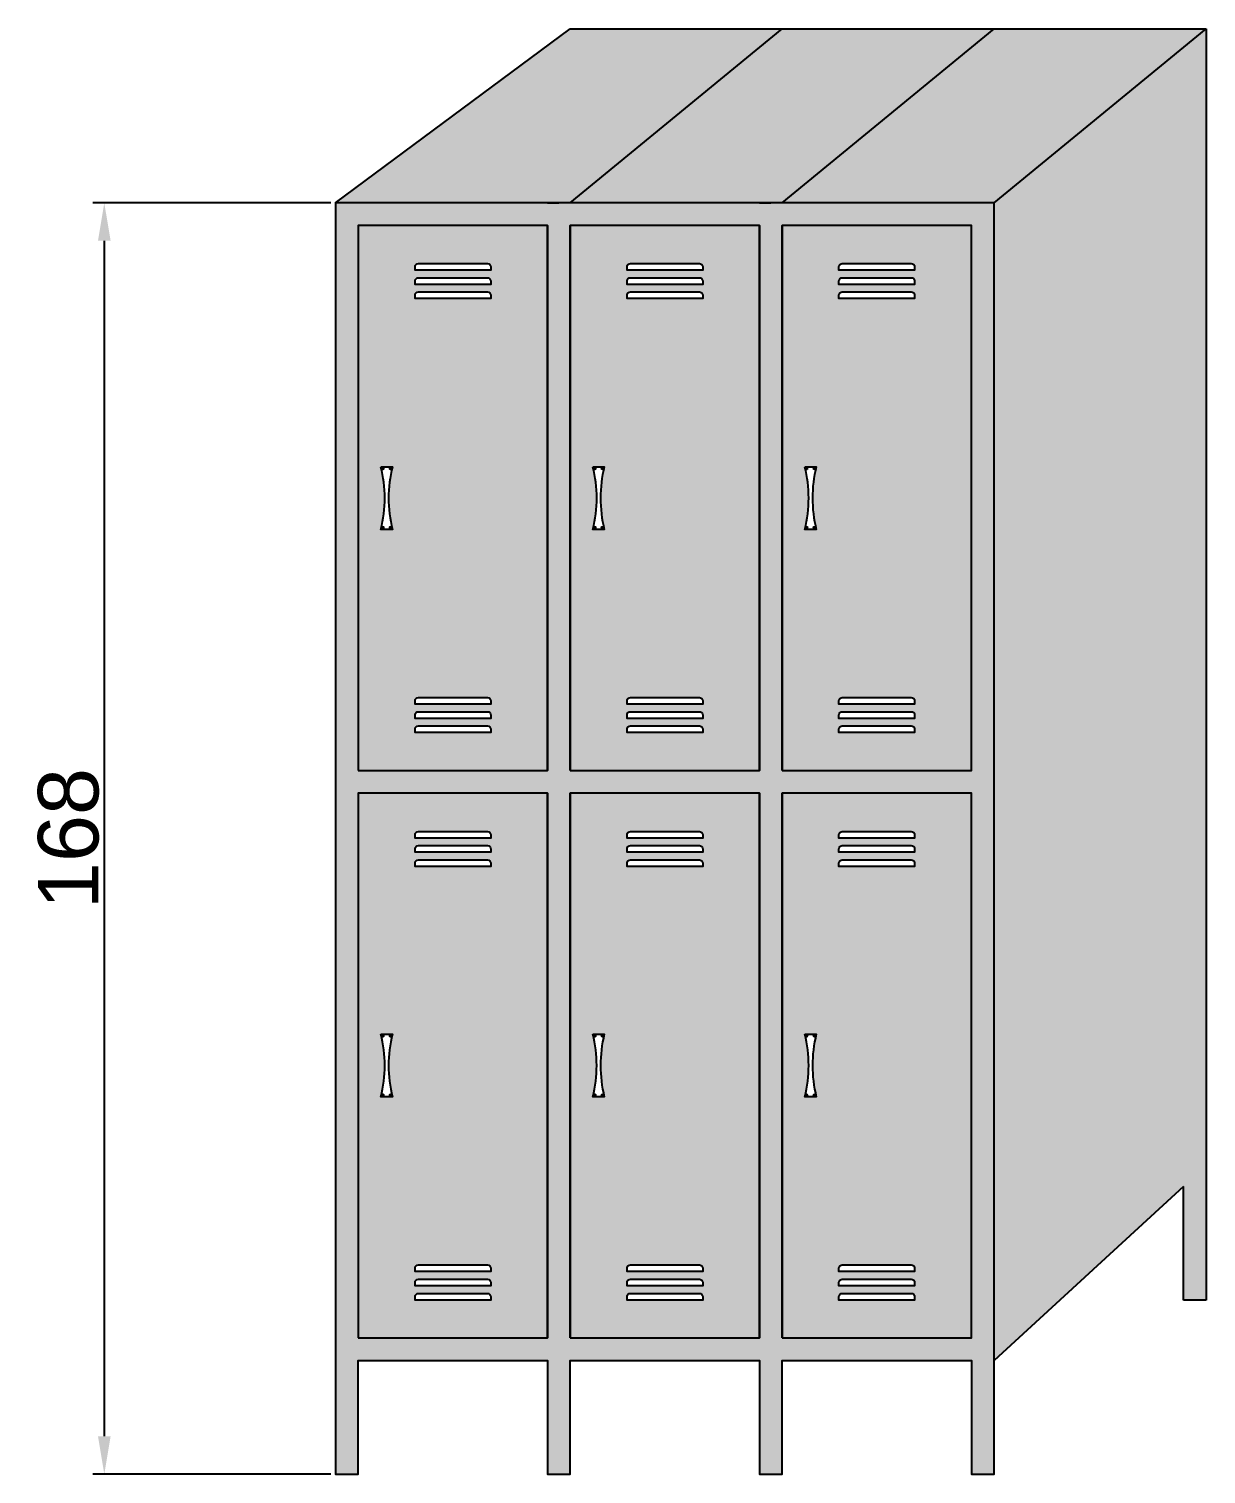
# Model space of a CAD drawing. Header units: millimetres. Extents: x 6614975 to 6624097, y 8742145 to 8746891.
# Drawn here: x 6616146.4 to 6616301.9, y 8742336.4 to 8742527.4 of the extents above; entities that cross this region are included whole.
import ezdxf

# ---------------------------------------------------------------- set-up
doc = ezdxf.new("R2010")
doc.units = ezdxf.units.MM
doc.styles.get("Standard").update_dxf_attribs({"font": 'arial.ttf'})
doc.dimstyles.new('ISO-25', dxfattribs={"dimtxt": 8, "dimasz": 5, "dimexe": 1.5, "dimexo": 0.625, "dimtad": 1, "dimtxsty": 'Standard', "dimcen": 2.5, "dimclrd": 1, "dimclre": 1, "dimclrt": 143, "dimadec": 0, "dimazin": 0, "dimtfac": 1, "dimtmove": 0, "dimatfit": 3, "dimfxl": 1, "dimarcsym": 0})

# ---------------------------------------------------------------- blocks, each defined once
blk = doc.blocks.new('*D228')
at = {"color": 1, "lineweight": -2, "transparency": 16777216}
for p, q in [((6616186.32, 8742504.44), (6616154.89, 8742504.44)), ((6616186.32, 8742336.44), (6616154.89, 8742336.44))]:
    blk.add_line(p, q, dxfattribs=at)
at = {"color": 1, "linetype": 'Continuous', "lineweight": -2, "transparency": 16777216}
blk.add_line((6616156.39, 8742499.44), (6616156.39, 8742341.44), dxfattribs=at)
at = {"color": 1, "transparency": 16777216}
for points in [[(6616155.56, 8742499.44), (6616157.23, 8742499.44), (6616156.39, 8742504.44)], [(6616155.56, 8742341.44), (6616157.23, 8742341.44), (6616156.39, 8742336.44)]]:
    blk.add_solid(points, dxfattribs=at)
at = {"layer": 'Defpoints', "color": 0, "transparency": 16777216}
for p in [(6616186.95, 8742504.44), (6616156.39, 8742336.44), (6616186.95, 8742336.44)]:
    blk.add_point(p, dxfattribs=at)
at = {"color": 143, "transparency": 16777216, "insert": (6616151.68, 8742420.44), "char_height": 8, "attachment_point": 5, "rotation": 90}
blk.add_mtext('168', dxfattribs=at)

msp = doc.modelspace()

# ---------------------------------------------------------------- hatches: boundary and pattern name
at = {"true_color": 0x636466}
h = msp.add_hatch(color=251, dxfattribs=at)
h.dxf.hatch_style = 1
h.paths.add_polyline_path([(6616245.945, 8742527.444), (6616217.945, 8742527.444), (6616186.945, 8742504.444), (6616217.945, 8742504.444)])
h = msp.add_hatch(color=251, dxfattribs=at)
h.dxf.hatch_style = 1
h.paths.add_polyline_path([(6616273.945, 8742527.444), (6616245.945, 8742527.444), (6616217.945, 8742504.444), (6616245.945, 8742504.444)])
h = msp.add_hatch(color=251, dxfattribs=at)
h.dxf.hatch_style = 1
h.paths.add_polyline_path([(6616301.945, 8742527.444), (6616273.945, 8742527.444), (6616245.945, 8742504.444), (6616273.945, 8742504.444)])
h = msp.add_hatch(color=251, dxfattribs=at)
h.dxf.hatch_style = 1
h.paths.add_polyline_path([(6616301.945, 8742527.444), (6616273.945, 8742504.444), (6616273.945, 8742351.454), (6616298.945, 8742374.444), (6616298.945, 8742359.444), (6616301.945, 8742359.444)])
h = msp.add_hatch(color=251, dxfattribs=at)
h.dxf.hatch_style = 1
h.paths.add_polyline_path([(6616273.945, 8742504.444), (6616242.945, 8742504.444), (6616214.945, 8742504.444), (6616186.945, 8742504.444), (6616186.945, 8742336.444), (6616189.945, 8742336.444), (6616189.945, 8742351.444), (6616214.945, 8742351.444), (6616214.945, 8742336.444), (6616217.945, 8742336.444), (6616217.945, 8742351.444), (6616242.945, 8742351.444), (6616242.945, 8742336.444), (6616245.945, 8742336.444), (6616245.945, 8742351.444), (6616270.945, 8742351.444), (6616270.945, 8742336.444), (6616273.945, 8742336.444)])
h.paths.add_polyline_path([(6616270.945, 8742426.444), (6616270.945, 8742354.444), (6616245.945, 8742354.444), (6616245.945, 8742426.444)], flags=16)
h.paths.add_polyline_path([(6616245.945, 8742429.444), (6616245.945, 8742501.444), (6616270.945, 8742501.444), (6616270.945, 8742429.444)], flags=16)
h.paths.add_polyline_path([(6616263.445, 8742420.939), (6616263.445, 8742420.499), (6616253.445, 8742420.499), (6616253.445, 8742420.939, -0.4142136), (6616253.886, 8742421.38), (6616263.005, 8742421.38, -0.4142136)], flags=0)
h.paths.add_polyline_path([(6616263.445, 8742434.444), (6616253.445, 8742434.444), (6616253.445, 8742434.885, -0.4142136), (6616253.886, 8742435.325), (6616263.005, 8742435.325, -0.4142136), (6616263.445, 8742434.885)], flags=0)
h.paths.add_polyline_path([(6616263.005, 8742419.499, -0.4142136), (6616263.445, 8742419.058), (6616263.445, 8742418.618), (6616253.445, 8742418.618), (6616253.445, 8742419.058, -0.4142136), (6616253.886, 8742419.499)], flags=0)
h.paths.add_polyline_path([(6616263.445, 8742436.325), (6616253.445, 8742436.325), (6616253.445, 8742436.765, -0.4142136), (6616253.886, 8742437.206), (6616263.005, 8742437.206, -0.4142136), (6616263.445, 8742436.765)], flags=0)
h.paths.add_polyline_path([(6616263.005, 8742417.618, -0.4142136), (6616263.445, 8742417.177), (6616263.445, 8742416.737), (6616253.445, 8742416.737), (6616253.445, 8742417.177, -0.4142136), (6616253.886, 8742417.618)], flags=0)
h.paths.add_polyline_path([(6616263.445, 8742438.206), (6616253.445, 8742438.206), (6616253.445, 8742438.646, -0.4142136), (6616253.886, 8742439.087), (6616263.005, 8742439.087, -0.4142136), (6616263.445, 8742438.646)], flags=0)
h.paths.add_polyline_path([(6616242.945, 8742426.444), (6616242.945, 8742354.444), (6616217.945, 8742354.444), (6616217.945, 8742426.444)], flags=16)
h.paths.add_polyline_path([(6616242.945, 8742429.444), (6616217.945, 8742429.444), (6616217.945, 8742501.444), (6616242.945, 8742501.444)], flags=16)
h.paths.add_polyline_path([(6616235.445, 8742420.939), (6616235.445, 8742420.499), (6616225.445, 8742420.499), (6616225.445, 8742420.939, -0.4142136), (6616225.886, 8742421.38), (6616235.005, 8742421.38, -0.4142136)], flags=0)
h.paths.add_polyline_path([(6616235.445, 8742434.444), (6616225.445, 8742434.444), (6616225.445, 8742434.885, -0.4142136), (6616225.886, 8742435.325), (6616235.005, 8742435.325, -0.4142136), (6616235.445, 8742434.885)], flags=0)
h.paths.add_polyline_path([(6616235.445, 8742419.058), (6616235.445, 8742418.618), (6616225.445, 8742418.618), (6616225.445, 8742419.058, -0.4142136), (6616225.886, 8742419.499), (6616235.005, 8742419.499, -0.4142136)], flags=0)
h.paths.add_polyline_path([(6616235.445, 8742436.325), (6616225.445, 8742436.325), (6616225.445, 8742436.765, -0.4142136), (6616225.886, 8742437.206), (6616235.005, 8742437.206, -0.4142136), (6616235.445, 8742436.765)], flags=0)
h.paths.add_polyline_path([(6616235.445, 8742417.177), (6616235.445, 8742416.737), (6616225.445, 8742416.737), (6616225.445, 8742417.177, -0.4142136), (6616225.886, 8742417.618), (6616235.005, 8742417.618, -0.4142136)], flags=0)
h.paths.add_polyline_path([(6616235.445, 8742438.206), (6616225.445, 8742438.206), (6616225.445, 8742438.646, -0.4142136), (6616225.886, 8742439.087), (6616235.005, 8742439.087, -0.4142136), (6616235.445, 8742438.646)], flags=0)
h.paths.add_polyline_path([(6616250.445, 8742394.585, 0.1207012), (6616250.445, 8742386.303), (6616248.945, 8742386.303, 0.120703), (6616248.945, 8742394.585)], flags=0)
h.paths.add_polyline_path([(6616250.295, 8742394.335, -1), (6616250.095, 8742394.335, -1)], flags=0)
h.paths.add_polyline_path([(6616249.295, 8742394.335, -1), (6616249.095, 8742394.335, -1)], flags=0)
h.paths.add_polyline_path([(6616250.445, 8742461.303), (6616248.945, 8742461.303, 0.1207294), (6616248.945, 8742469.585), (6616250.445, 8742469.585, 0.1207329)], flags=0)
h.paths.add_polyline_path([(6616250.095, 8742461.553, -1), (6616250.295, 8742461.553, -1)], flags=0)
h.paths.add_polyline_path([(6616249.095, 8742461.553, -1), (6616249.295, 8742461.553, -1)], flags=0)
h.paths.add_polyline_path([(6616250.295, 8742386.553, -1), (6616250.095, 8742386.553, -1)], flags=0)
h.paths.add_polyline_path([(6616249.295, 8742386.553, -1), (6616249.095, 8742386.553, -1)], flags=0)
h.paths.add_polyline_path([(6616250.095, 8742469.335, -1), (6616250.295, 8742469.335, -1)], flags=0)
h.paths.add_polyline_path([(6616249.095, 8742469.335, -1), (6616249.295, 8742469.335, -1)], flags=0)
h.paths.add_polyline_path([(6616214.945, 8742426.444), (6616214.945, 8742354.444), (6616189.945, 8742354.444), (6616189.945, 8742426.444)], flags=16)
h.paths.add_polyline_path([(6616214.945, 8742429.444), (6616189.945, 8742429.444), (6616189.945, 8742501.444), (6616214.945, 8742501.444)], flags=16)
h.paths.add_polyline_path([(6616222.445, 8742394.585, 0.1207012), (6616222.445, 8742386.303), (6616220.945, 8742386.303, 0.120703), (6616220.945, 8742394.585)], flags=0)
h.paths.add_polyline_path([(6616222.095, 8742394.335, -1), (6616222.295, 8742394.335, -1)], flags=0)
h.paths.add_polyline_path([(6616222.445, 8742461.303), (6616220.945, 8742461.303, 0.1207294), (6616220.945, 8742469.585), (6616222.445, 8742469.585, 0.1207329)], flags=0)
h.paths.add_polyline_path([(6616222.095, 8742461.553, -1), (6616222.295, 8742461.553, -1)], flags=0)
h.paths.add_polyline_path([(6616221.095, 8742394.335, -1), (6616221.295, 8742394.335, -1)], flags=0)
h.paths.add_polyline_path([(6616221.095, 8742461.553, -1), (6616221.295, 8742461.553, -1)], flags=0)
h.paths.add_polyline_path([(6616207.445, 8742420.939), (6616207.445, 8742420.499), (6616197.445, 8742420.499), (6616197.445, 8742420.939, -0.4142136), (6616197.886, 8742421.38), (6616207.005, 8742421.38, -0.4142136)], flags=0)
h.paths.add_polyline_path([(6616207.445, 8742434.444), (6616197.445, 8742434.444), (6616197.445, 8742434.885, -0.4142136), (6616197.886, 8742435.325), (6616207.005, 8742435.325, -0.4142136), (6616207.445, 8742434.885)], flags=0)
h.paths.add_polyline_path([(6616207.445, 8742419.058), (6616207.445, 8742418.618), (6616197.445, 8742418.618), (6616197.445, 8742419.058, -0.4142136), (6616197.886, 8742419.499), (6616207.005, 8742419.499, -0.4142136)], flags=0)
h.paths.add_polyline_path([(6616207.445, 8742436.325), (6616197.445, 8742436.325), (6616197.445, 8742436.765, -0.4142136), (6616197.886, 8742437.206), (6616207.005, 8742437.206, -0.4142136), (6616207.445, 8742436.765)], flags=0)
h.paths.add_polyline_path([(6616207.445, 8742417.177), (6616207.445, 8742416.737), (6616197.445, 8742416.737), (6616197.445, 8742417.177, -0.4142136), (6616197.886, 8742417.618), (6616207.005, 8742417.618, -0.4142136)], flags=0)
h.paths.add_polyline_path([(6616207.445, 8742438.206), (6616197.445, 8742438.206), (6616197.445, 8742438.646, -0.4142136), (6616197.886, 8742439.087), (6616207.005, 8742439.087, -0.4142136), (6616207.445, 8742438.646)], flags=0)
h.paths.add_polyline_path([(6616222.095, 8742386.553, -1), (6616222.295, 8742386.553, -1)], flags=0)
h.paths.add_polyline_path([(6616222.095, 8742469.335, -1), (6616222.295, 8742469.335, -1)], flags=0)
h.paths.add_polyline_path([(6616221.095, 8742386.553, -1), (6616221.295, 8742386.553, -1)], flags=0)
h.paths.add_polyline_path([(6616221.095, 8742469.335, -1), (6616221.295, 8742469.335, -1)], flags=0)
h.paths.add_polyline_path([(6616263.005, 8742364.087, -0.4142136), (6616263.445, 8742363.646), (6616263.445, 8742363.206), (6616253.445, 8742363.206), (6616253.445, 8742363.646, -0.4142136), (6616253.886, 8742364.087)], flags=0)
h.paths.add_polyline_path([(6616263.445, 8742491.801), (6616253.445, 8742491.801), (6616253.445, 8742492.242, -0.4142136), (6616253.886, 8742492.682), (6616263.005, 8742492.682, -0.4142136), (6616263.445, 8742492.242)], flags=0)
h.paths.add_polyline_path([(6616263.005, 8742362.206, -0.4142136), (6616263.445, 8742361.765), (6616263.445, 8742361.325), (6616253.445, 8742361.325), (6616253.445, 8742361.765, -0.4142136), (6616253.886, 8742362.206)], flags=0)
h.paths.add_polyline_path([(6616263.445, 8742493.682), (6616253.445, 8742493.682), (6616253.445, 8742494.123, -0.4142136), (6616253.886, 8742494.563), (6616263.005, 8742494.563, -0.4142136), (6616263.445, 8742494.123)], flags=0)
h.paths.add_polyline_path([(6616263.005, 8742360.325, -0.4142136), (6616263.445, 8742359.885), (6616263.445, 8742359.444), (6616253.445, 8742359.444), (6616253.445, 8742359.885, -0.4142136), (6616253.886, 8742360.325)], flags=0)
h.paths.add_polyline_path([(6616263.445, 8742495.563), (6616253.445, 8742495.563), (6616253.445, 8742496.004, -0.4142136), (6616253.886, 8742496.444), (6616263.005, 8742496.444, -0.4142136), (6616263.445, 8742496.004)], flags=0)
h.paths.add_polyline_path([(6616235.445, 8742363.646), (6616235.445, 8742363.206), (6616225.445, 8742363.206), (6616225.445, 8742363.646, -0.4142136), (6616225.886, 8742364.087), (6616235.005, 8742364.087, -0.4142136)], flags=0)
h.paths.add_polyline_path([(6616235.445, 8742491.801), (6616225.445, 8742491.801), (6616225.445, 8742492.242, -0.4142136), (6616225.886, 8742492.682), (6616235.005, 8742492.682, -0.4142136), (6616235.445, 8742492.242)], flags=0)
h.paths.add_polyline_path([(6616235.445, 8742361.765), (6616235.445, 8742361.325), (6616225.445, 8742361.325), (6616225.445, 8742361.765, -0.4142136), (6616225.886, 8742362.206), (6616235.005, 8742362.206, -0.4142136)], flags=0)
h.paths.add_polyline_path([(6616235.445, 8742493.682), (6616225.445, 8742493.682), (6616225.445, 8742494.123, -0.4142136), (6616225.886, 8742494.563), (6616235.005, 8742494.563, -0.4142136), (6616235.445, 8742494.123)], flags=0)
h.paths.add_polyline_path([(6616235.445, 8742359.885), (6616235.445, 8742359.444), (6616225.445, 8742359.444), (6616225.445, 8742359.885, -0.4142136), (6616225.886, 8742360.325), (6616235.005, 8742360.325, -0.4142136)], flags=0)
h.paths.add_polyline_path([(6616235.445, 8742495.563), (6616225.445, 8742495.563), (6616225.445, 8742496.004, -0.4142136), (6616225.886, 8742496.444), (6616235.005, 8742496.444, -0.4142136), (6616235.445, 8742496.004)], flags=0)
h.paths.add_polyline_path([(6616194.445, 8742394.585, 0.1207012), (6616194.445, 8742386.303), (6616192.945, 8742386.303, 0.120703), (6616192.945, 8742394.585)], flags=0)
h.paths.add_polyline_path([(6616194.095, 8742394.335, -1), (6616194.295, 8742394.335, -1)], flags=0)
h.paths.add_polyline_path([(6616194.445, 8742461.303), (6616192.945, 8742461.303, 0.1207294), (6616192.945, 8742469.585), (6616194.445, 8742469.585, 0.1207329)], flags=0)
h.paths.add_polyline_path([(6616194.095, 8742461.553, -1), (6616194.295, 8742461.553, -1)], flags=0)
h.paths.add_polyline_path([(6616193.095, 8742394.335, -1), (6616193.295, 8742394.335, -1)], flags=0)
h.paths.add_polyline_path([(6616193.095, 8742461.553, -1), (6616193.295, 8742461.553, -1)], flags=0)
h.paths.add_polyline_path([(6616194.095, 8742386.553, -1), (6616194.295, 8742386.553, -1)], flags=0)
h.paths.add_polyline_path([(6616194.095, 8742469.335, -1), (6616194.295, 8742469.335, -1)], flags=0)
h.paths.add_polyline_path([(6616193.095, 8742386.553, -1), (6616193.295, 8742386.553, -1)], flags=0)
h.paths.add_polyline_path([(6616193.095, 8742469.335, -1), (6616193.295, 8742469.335, -1)], flags=0)
h.paths.add_polyline_path([(6616207.445, 8742363.646), (6616207.445, 8742363.206), (6616197.445, 8742363.206), (6616197.445, 8742363.646, -0.4142136), (6616197.886, 8742364.087), (6616207.005, 8742364.087, -0.4142136)], flags=0)
h.paths.add_polyline_path([(6616207.445, 8742491.801), (6616197.445, 8742491.801), (6616197.445, 8742492.242, -0.4142136), (6616197.886, 8742492.682), (6616207.005, 8742492.682, -0.4142136), (6616207.445, 8742492.242)], flags=0)
h.paths.add_polyline_path([(6616207.445, 8742361.765), (6616207.445, 8742361.325), (6616197.445, 8742361.325), (6616197.445, 8742361.765, -0.4142136), (6616197.886, 8742362.206), (6616207.005, 8742362.206, -0.4142136)], flags=0)
h.paths.add_polyline_path([(6616207.445, 8742493.682), (6616197.445, 8742493.682), (6616197.445, 8742494.123, -0.4142136), (6616197.886, 8742494.563), (6616207.005, 8742494.563, -0.4142136), (6616207.445, 8742494.123)], flags=0)
h.paths.add_polyline_path([(6616207.445, 8742359.885), (6616207.445, 8742359.444), (6616197.445, 8742359.444), (6616197.445, 8742359.885, -0.4142136), (6616197.886, 8742360.325), (6616207.005, 8742360.325, -0.4142136)], flags=0)
h.paths.add_polyline_path([(6616207.445, 8742495.563), (6616197.445, 8742495.563), (6616197.445, 8742496.004, -0.4142136), (6616197.886, 8742496.444), (6616207.005, 8742496.444, -0.4142136), (6616207.445, 8742496.004)], flags=0)
h = msp.add_hatch(color=251, dxfattribs=at)
h.dxf.hatch_style = 1
h.paths.add_polyline_path([(6616214.945, 8742501.444), (6616189.945, 8742501.444), (6616189.945, 8742429.444), (6616214.945, 8742429.444)])
h.paths.add_polyline_path([(6616194.445, 8742469.585, 0.1207329), (6616194.445, 8742461.303), (6616192.945, 8742461.303, 0.1207294), (6616192.945, 8742469.585)], flags=16)
h.paths.add_polyline_path([(6616194.195, 8742469.335), (6616194.195, 8742469.235, 2.4142136), (6616194.095, 8742469.335, 1), (6616194.295, 8742469.335)], flags=0)
h.paths.add_polyline_path([(6616193.195, 8742469.335), (6616193.195, 8742469.235, -2.4142136), (6616193.295, 8742469.335)], flags=0)
h.paths.add_polyline_path([(6616197.445, 8742491.801), (6616197.445, 8742492.242, -0.4142136), (6616197.886, 8742492.682), (6616207.005, 8742492.682, -0.4142136), (6616207.445, 8742492.242), (6616207.445, 8742491.801)], flags=16)
h.paths.add_polyline_path([(6616194.295, 8742461.553), (6616194.195, 8742461.553), (6616194.195, 8742461.453, 2.4142136), (6616194.095, 8742461.553, 1)], flags=0)
h.paths.add_polyline_path([(6616193.195, 8742461.553), (6616193.195, 8742461.453, 2.4142136), (6616193.095, 8742461.553, 1), (6616193.295, 8742461.553)], flags=0)
h.paths.add_polyline_path([(6616197.445, 8742493.682), (6616197.445, 8742494.123, -0.4142136), (6616197.886, 8742494.563), (6616207.005, 8742494.563, -0.4142136), (6616207.445, 8742494.123), (6616207.445, 8742493.682)], flags=16)
h.paths.add_polyline_path([(6616197.445, 8742495.563), (6616197.445, 8742496.004, -0.4142136), (6616197.886, 8742496.444), (6616207.005, 8742496.444, -0.4142136), (6616207.445, 8742496.004), (6616207.445, 8742495.563)], flags=16)
h.paths.add_polyline_path([(6616207.005, 8742439.087, -0.4142136), (6616207.445, 8742438.646), (6616207.445, 8742438.206), (6616197.445, 8742438.206), (6616197.445, 8742438.646, -0.4142136), (6616197.886, 8742439.087)], flags=16)
h.paths.add_polyline_path([(6616207.005, 8742437.206, -0.4142136), (6616207.445, 8742436.765), (6616207.445, 8742436.325), (6616197.445, 8742436.325), (6616197.445, 8742436.765, -0.4142136), (6616197.886, 8742437.206)], flags=16)
h.paths.add_polyline_path([(6616207.005, 8742435.325, -0.4142136), (6616207.445, 8742434.885), (6616207.445, 8742434.444), (6616197.445, 8742434.444), (6616197.445, 8742434.885, -0.4142136), (6616197.886, 8742435.325)], flags=16)
h = msp.add_hatch(color=251, dxfattribs=at)
h.dxf.hatch_style = 1
h.paths.add_polyline_path([(6616242.945, 8742501.444), (6616217.945, 8742501.444), (6616217.945, 8742429.444), (6616242.945, 8742429.444)])
h.paths.add_polyline_path([(6616222.445, 8742469.585, 0.1207329), (6616222.445, 8742461.303), (6616220.945, 8742461.303, 0.1207294), (6616220.945, 8742469.585)], flags=16)
h.paths.add_polyline_path([(6616222.095, 8742469.335, 1), (6616222.295, 8742469.335)], flags=0)
h.paths.add_polyline_path([(6616221.195, 8742469.335), (6616221.195, 8742469.235, 2.4142136), (6616221.095, 8742469.335, 1), (6616221.295, 8742469.335)], flags=0)
h.paths.add_polyline_path([(6616222.195, 8742461.553), (6616222.195, 8742461.453, 2.4142136), (6616222.095, 8742461.553, 1), (6616222.295, 8742461.553)], flags=0)
h.paths.add_polyline_path([(6616221.295, 8742461.553), (6616221.095, 8742461.553, 1)], flags=0)
h.paths.add_polyline_path([(6616225.445, 8742491.801), (6616225.445, 8742492.242, -0.4142136), (6616225.886, 8742492.682), (6616235.005, 8742492.682, -0.4142136), (6616235.445, 8742492.242), (6616235.445, 8742491.801)], flags=16)
h.paths.add_polyline_path([(6616225.445, 8742493.682), (6616225.445, 8742494.123, -0.4142136), (6616225.886, 8742494.563), (6616235.005, 8742494.563, -0.4142136), (6616235.445, 8742494.123), (6616235.445, 8742493.682)], flags=16)
h.paths.add_polyline_path([(6616225.445, 8742495.563), (6616225.445, 8742496.004, -0.4142136), (6616225.886, 8742496.444), (6616235.005, 8742496.444, -0.4142136), (6616235.445, 8742496.004), (6616235.445, 8742495.563)], flags=16)
h.paths.add_polyline_path([(6616235.005, 8742439.087, -0.4142136), (6616235.445, 8742438.646), (6616235.445, 8742438.206), (6616225.445, 8742438.206), (6616225.445, 8742438.646, -0.4142136), (6616225.886, 8742439.087)], flags=16)
h.paths.add_polyline_path([(6616235.005, 8742437.206, -0.4142136), (6616235.445, 8742436.765), (6616235.445, 8742436.325), (6616225.445, 8742436.325), (6616225.445, 8742436.765, -0.4142136), (6616225.886, 8742437.206)], flags=16)
h.paths.add_polyline_path([(6616235.005, 8742435.325, -0.4142136), (6616235.445, 8742434.885), (6616235.445, 8742434.444), (6616225.445, 8742434.444), (6616225.445, 8742434.885, -0.4142136), (6616225.886, 8742435.325)], flags=16)
h = msp.add_hatch(color=251, dxfattribs=at)
h.dxf.hatch_style = 1
h.paths.add_polyline_path([(6616270.945, 8742501.444), (6616245.945, 8742501.444), (6616245.945, 8742429.444), (6616270.945, 8742429.444)])
h.paths.add_polyline_path([(6616250.445, 8742469.585, 0.1207329), (6616250.445, 8742461.303), (6616248.945, 8742461.303, 0.1207294), (6616248.945, 8742469.585)], flags=16)
h.paths.add_polyline_path([(6616250.095, 8742469.335, -1), (6616250.295, 8742469.335, -1)], flags=0)
h.paths.add_polyline_path([(6616249.095, 8742469.335, -1), (6616249.295, 8742469.335, -1)], flags=0)
h.paths.add_polyline_path([(6616250.095, 8742461.553, -1), (6616250.295, 8742461.553, -1)], flags=0)
h.paths.add_polyline_path([(6616249.095, 8742461.553, -1), (6616249.295, 8742461.553, -1)], flags=0)
h.paths.add_polyline_path([(6616263.445, 8742491.801), (6616253.445, 8742491.801), (6616253.445, 8742492.242, -0.4142136), (6616253.886, 8742492.682), (6616263.005, 8742492.682, -0.4142136), (6616263.445, 8742492.242)], flags=16)
h.paths.add_polyline_path([(6616263.445, 8742493.682), (6616253.445, 8742493.682), (6616253.445, 8742494.123, -0.4142136), (6616253.886, 8742494.563), (6616263.005, 8742494.563, -0.4142136), (6616263.445, 8742494.123)], flags=16)
h.paths.add_polyline_path([(6616263.445, 8742495.563), (6616253.445, 8742495.563), (6616253.445, 8742496.004, -0.4142136), (6616253.886, 8742496.444), (6616263.005, 8742496.444, -0.4142136), (6616263.445, 8742496.004)], flags=16)
h.paths.add_polyline_path([(6616263.005, 8742439.087, -0.4142136), (6616263.445, 8742438.646), (6616263.445, 8742438.206), (6616253.445, 8742438.206), (6616253.445, 8742438.646, -0.4142136), (6616253.886, 8742439.087)], flags=16)
h.paths.add_polyline_path([(6616263.005, 8742437.206, -0.4142136), (6616263.445, 8742436.765), (6616263.445, 8742436.325), (6616253.445, 8742436.325), (6616253.445, 8742436.765, -0.4142136), (6616253.886, 8742437.206)], flags=16)
h.paths.add_polyline_path([(6616263.005, 8742435.325, -0.4142136), (6616263.445, 8742434.885), (6616263.445, 8742434.444), (6616253.445, 8742434.444), (6616253.445, 8742434.885, -0.4142136), (6616253.886, 8742435.325)], flags=16)
h = msp.add_hatch(color=251, dxfattribs=at)
h.dxf.hatch_style = 1
h.paths.add_polyline_path([(6616214.945, 8742426.444), (6616189.945, 8742426.444), (6616189.945, 8742354.444), (6616214.945, 8742354.444)])
h.paths.add_polyline_path([(6616194.445, 8742394.585, 0.1207012), (6616194.445, 8742386.303), (6616192.945, 8742386.303, 0.120703), (6616192.945, 8742394.585)], flags=16)
h.paths.add_polyline_path([(6616194.295, 8742394.335), (6616194.195, 8742394.335), (6616194.195, 8742394.235, 2.4142136), (6616194.095, 8742394.335, 1)], flags=0)
h.paths.add_polyline_path([(6616193.295, 8742394.335), (6616193.195, 8742394.335), (6616193.195, 8742394.235, 2.4142136), (6616193.095, 8742394.335, 1)], flags=0)
h.paths.add_polyline_path([(6616197.445, 8742416.737), (6616197.445, 8742417.177, -0.4142136), (6616197.886, 8742417.618), (6616207.005, 8742417.618, -0.4142136), (6616207.445, 8742417.177), (6616207.445, 8742416.737)], flags=16)
h.paths.add_polyline_path([(6616194.195, 8742386.553), (6616194.195, 8742386.453, 2.4142136), (6616194.095, 8742386.553, 1), (6616194.295, 8742386.553)], flags=0)
h.paths.add_polyline_path([(6616197.445, 8742418.618), (6616197.445, 8742419.058, -0.4142136), (6616197.886, 8742419.499), (6616207.005, 8742419.499, -0.4142136), (6616207.445, 8742419.058), (6616207.445, 8742418.618)], flags=16)
h.paths.add_polyline_path([(6616193.195, 8742386.553), (6616193.195, 8742386.453, 2.4142136), (6616193.095, 8742386.553, 1), (6616193.295, 8742386.553)], flags=0)
h.paths.add_polyline_path([(6616197.445, 8742420.499), (6616197.445, 8742420.939, -0.4142136), (6616197.886, 8742421.38), (6616207.005, 8742421.38, -0.4142136), (6616207.445, 8742420.939), (6616207.445, 8742420.499)], flags=16)
h.paths.add_polyline_path([(6616207.005, 8742364.087, -0.4142136), (6616207.445, 8742363.646), (6616207.445, 8742363.206), (6616197.445, 8742363.206), (6616197.445, 8742363.646, -0.4142136), (6616197.886, 8742364.087)], flags=16)
h.paths.add_polyline_path([(6616207.005, 8742362.206, -0.4142136), (6616207.445, 8742361.765), (6616207.445, 8742361.325), (6616197.445, 8742361.325), (6616197.445, 8742361.765, -0.4142136), (6616197.886, 8742362.206)], flags=16)
h.paths.add_polyline_path([(6616207.005, 8742360.325, -0.4142136), (6616207.445, 8742359.885), (6616207.445, 8742359.444), (6616197.445, 8742359.444), (6616197.445, 8742359.885, -0.4142136), (6616197.886, 8742360.325)], flags=16)
h = msp.add_hatch(color=251, dxfattribs=at)
h.dxf.hatch_style = 1
h.paths.add_polyline_path([(6616242.945, 8742426.444), (6616217.945, 8742426.444), (6616217.945, 8742354.444), (6616242.945, 8742354.444)])
h.paths.add_polyline_path([(6616222.445, 8742394.585, 0.1207012), (6616222.445, 8742386.303), (6616220.945, 8742386.303, 0.120703), (6616220.945, 8742394.585)], flags=16)
h.paths.add_polyline_path([(6616222.195, 8742394.335), (6616222.195, 8742394.235, 2.4142136), (6616222.095, 8742394.335, 1), (6616222.295, 8742394.335)], flags=0)
h.paths.add_polyline_path([(6616221.195, 8742394.335), (6616221.195, 8742394.235, 2.4142136), (6616221.095, 8742394.335, 1), (6616221.295, 8742394.335)], flags=0)
h.paths.add_polyline_path([(6616225.445, 8742416.737), (6616225.445, 8742417.177, -0.4142136), (6616225.886, 8742417.618), (6616235.005, 8742417.618, -0.4142136), (6616235.445, 8742417.177), (6616235.445, 8742416.737)], flags=16)
h.paths.add_polyline_path([(6616222.195, 8742386.553), (6616222.195, 8742386.453, 2.4142136), (6616222.095, 8742386.553, 1), (6616222.295, 8742386.553)], flags=0)
h.paths.add_polyline_path([(6616221.195, 8742386.553), (6616221.195, 8742386.453, 2.4142136), (6616221.095, 8742386.553, 1), (6616221.295, 8742386.553)], flags=0)
h.paths.add_polyline_path([(6616225.445, 8742418.618), (6616225.445, 8742419.058, -0.4142136), (6616225.886, 8742419.499), (6616235.005, 8742419.499, -0.4142136), (6616235.445, 8742419.058), (6616235.445, 8742418.618)], flags=16)
h.paths.add_polyline_path([(6616225.445, 8742420.499), (6616225.445, 8742420.939, -0.4142136), (6616225.886, 8742421.38), (6616235.005, 8742421.38, -0.4142136), (6616235.445, 8742420.939), (6616235.445, 8742420.499)], flags=16)
h.paths.add_polyline_path([(6616225.886, 8742364.087), (6616235.005, 8742364.087, -0.4142136), (6616235.445, 8742363.646), (6616235.445, 8742363.206), (6616225.445, 8742363.206), (6616225.445, 8742363.646, -0.4142136)], flags=16)
h.paths.add_polyline_path([(6616225.886, 8742362.206), (6616235.005, 8742362.206, -0.4142136), (6616235.445, 8742361.765), (6616235.445, 8742361.325), (6616225.445, 8742361.325), (6616225.445, 8742361.765, -0.4142136)], flags=16)
h.paths.add_polyline_path([(6616225.886, 8742360.325), (6616235.005, 8742360.325, -0.4142136), (6616235.445, 8742359.885), (6616235.445, 8742359.444), (6616225.445, 8742359.444), (6616225.445, 8742359.885, -0.4142136)], flags=16)
h = msp.add_hatch(color=251, dxfattribs=at)
h.dxf.hatch_style = 1
h.paths.add_polyline_path([(6616270.945, 8742426.444), (6616245.945, 8742426.444), (6616245.945, 8742354.444), (6616270.945, 8742354.444)])
h.paths.add_polyline_path([(6616250.445, 8742394.585, 0.1207012), (6616250.445, 8742386.303), (6616248.945, 8742386.303, 0.120703), (6616248.945, 8742394.585)], flags=16)
h.paths.add_polyline_path([(6616250.195, 8742394.335), (6616250.195, 8742394.235, -2.4142136), (6616250.295, 8742394.335)], flags=0)
h.paths.add_polyline_path([(6616249.195, 8742394.335), (6616249.195, 8742394.235, 2.4142136), (6616249.095, 8742394.335, 1), (6616249.295, 8742394.335)], flags=0)
h.paths.add_polyline_path([(6616253.445, 8742416.737), (6616253.445, 8742417.177, -0.4142136), (6616253.886, 8742417.618), (6616263.005, 8742417.618, -0.4142136), (6616263.445, 8742417.177), (6616263.445, 8742416.737)], flags=16)
h.paths.add_polyline_path([(6616253.445, 8742418.618), (6616253.445, 8742419.058, -0.4142136), (6616253.886, 8742419.499), (6616263.005, 8742419.499, -0.4142136), (6616263.445, 8742419.058), (6616263.445, 8742418.618)], flags=16)
h.paths.add_polyline_path([(6616253.445, 8742420.499), (6616253.445, 8742420.939, -0.4142136), (6616253.886, 8742421.38), (6616263.005, 8742421.38, -0.4142136), (6616263.445, 8742420.939), (6616263.445, 8742420.499)], flags=16)
h.paths.add_polyline_path([(6616250.295, 8742386.553), (6616250.095, 8742386.553, 1)], flags=0)
h.paths.add_polyline_path([(6616249.195, 8742386.553), (6616249.195, 8742386.453, -2.4142136), (6616249.295, 8742386.553)], flags=0)
h.paths.add_polyline_path([(6616253.886, 8742364.087), (6616263.005, 8742364.087, -0.4142136), (6616263.445, 8742363.646), (6616263.445, 8742363.206), (6616253.445, 8742363.206), (6616253.445, 8742363.646, -0.4142136)], flags=16)
h.paths.add_polyline_path([(6616253.886, 8742362.206), (6616263.005, 8742362.206, -0.4142136), (6616263.445, 8742361.765), (6616263.445, 8742361.325), (6616253.445, 8742361.325), (6616253.445, 8742361.765, -0.4142136)], flags=16)
h.paths.add_polyline_path([(6616253.886, 8742360.325), (6616263.005, 8742360.325, -0.4142136), (6616263.445, 8742359.885), (6616263.445, 8742359.444), (6616253.445, 8742359.444), (6616253.445, 8742359.885, -0.4142136)], flags=16)

# ---------------------------------------------------------------- linework, layer by layer
at = {"color": 18, "true_color": 0x000000}
for p, q in [((6616186.945, 8742504.444), (6616217.945, 8742527.444)), ((6616217.945, 8742527.444), (6616301.945, 8742527.444)), ((6616217.945, 8742504.444), (6616245.945, 8742527.444)), ((6616245.945, 8742504.444), (6616273.945, 8742527.444)), ((6616273.945, 8742504.444), (6616301.945, 8742527.444)), ((6616301.945, 8742527.444), (6616301.945, 8742359.444)), ((6616214.945, 8742504.444), (6616216.445, 8742504.444)), ((6616242.945, 8742504.444), (6616244.445, 8742504.444)), ((6616193.095, 8742469.335), (6616193.295, 8742469.335)), ((6616193.195, 8742469.435), (6616193.195, 8742469.235)), ((6616194.095, 8742469.335), (6616194.295, 8742469.335)), ((6616194.195, 8742469.435), (6616194.195, 8742469.235)), ((6616221.095, 8742469.335), (6616221.295, 8742469.335)), ((6616221.195, 8742469.435), (6616221.195, 8742469.235)), ((6616222.095, 8742469.335), (6616222.295, 8742469.335)), ((6616222.195, 8742469.435), (6616222.195, 8742469.235)), ((6616249.095, 8742469.335), (6616249.295, 8742469.335)), ((6616249.195, 8742469.435), (6616249.195, 8742469.235)), ((6616250.095, 8742469.335), (6616250.295, 8742469.335)), ((6616250.195, 8742469.435), (6616250.195, 8742469.235)), ((6616193.095, 8742461.553), (6616193.295, 8742461.553)), ((6616193.195, 8742461.653), (6616193.195, 8742461.453)), ((6616194.095, 8742461.553), (6616194.295, 8742461.553)), ((6616194.195, 8742461.653), (6616194.195, 8742461.453)), ((6616221.095, 8742461.553), (6616221.295, 8742461.553)), ((6616221.195, 8742461.653), (6616221.195, 8742461.453)), ((6616222.095, 8742461.553), (6616222.295, 8742461.553)), ((6616222.195, 8742461.653), (6616222.195, 8742461.453)), ((6616249.095, 8742461.553), (6616249.295, 8742461.553)), ((6616249.195, 8742461.653), (6616249.195, 8742461.453)), ((6616250.095, 8742461.553), (6616250.295, 8742461.553)), ((6616250.195, 8742461.653), (6616250.195, 8742461.453)), ((6616193.095, 8742394.335), (6616193.295, 8742394.335)), ((6616193.195, 8742394.435), (6616193.195, 8742394.235)), ((6616194.095, 8742394.335), (6616194.295, 8742394.335)), ((6616194.195, 8742394.435), (6616194.195, 8742394.235)), ((6616221.095, 8742394.335), (6616221.295, 8742394.335)), ((6616221.195, 8742394.435), (6616221.195, 8742394.235)), ((6616222.095, 8742394.335), (6616222.295, 8742394.335)), ((6616222.195, 8742394.435), (6616222.195, 8742394.235)), ((6616249.095, 8742394.335), (6616249.295, 8742394.335)), ((6616249.195, 8742394.435), (6616249.195, 8742394.235)), ((6616250.095, 8742394.335), (6616250.295, 8742394.335)), ((6616250.195, 8742394.435), (6616250.195, 8742394.235)), ((6616193.095, 8742386.553), (6616193.295, 8742386.553)), ((6616193.195, 8742386.653), (6616193.195, 8742386.453)), ((6616194.095, 8742386.553), (6616194.295, 8742386.553)), ((6616194.195, 8742386.653), (6616194.195, 8742386.453)), ((6616221.095, 8742386.553), (6616221.295, 8742386.553)), ((6616221.195, 8742386.653), (6616221.195, 8742386.453)), ((6616222.095, 8742386.553), (6616222.295, 8742386.553)), ((6616222.195, 8742386.653), (6616222.195, 8742386.453)), ((6616249.095, 8742386.553), (6616249.295, 8742386.553)), ((6616249.195, 8742386.653), (6616249.195, 8742386.453)), ((6616250.095, 8742386.553), (6616250.295, 8742386.553)), ((6616250.195, 8742386.653), (6616250.195, 8742386.453)), ((6616298.945, 8742374.444), (6616273.945, 8742351.454)), ((6616298.945, 8742359.444), (6616298.945, 8742374.444)), ((6616301.945, 8742359.444), (6616298.945, 8742359.444))]:
    msp.add_line(p, q, dxfattribs=at)
for points in [[(6616217.945, 8742504.444), (6616186.945, 8742504.444), (6616186.945, 8742336.444), (6616189.945, 8742336.444), (6616189.945, 8742351.444), (6616214.945, 8742351.444), (6616214.945, 8742336.444), (6616217.945, 8742336.444), (6616217.945, 8742351.444)], [(6616245.945, 8742504.444), (6616214.945, 8742504.444)], [(6616242.945, 8742351.444), (6616242.945, 8742336.444), (6616245.945, 8742336.444), (6616245.945, 8742351.444), (6616270.945, 8742351.444), (6616270.945, 8742336.444), (6616273.945, 8742336.444), (6616273.945, 8742504.444), (6616242.945, 8742504.444)], [(6616214.945, 8742501.444), (6616214.945, 8742429.444)], [(6616217.945, 8742429.444), (6616217.945, 8742501.444)], [(6616242.945, 8742501.444), (6616242.945, 8742429.444)], [(6616245.945, 8742429.444), (6616245.945, 8742501.444)], [(6616214.945, 8742426.444), (6616214.945, 8742354.444)], [(6616217.945, 8742354.444), (6616217.945, 8742426.444)], [(6616242.945, 8742426.444), (6616242.945, 8742354.444)], [(6616245.945, 8742354.444), (6616245.945, 8742426.444)], [(6616214.945, 8742351.444), (6616214.945, 8742336.444), (6616217.945, 8742336.444), (6616217.945, 8742351.444), (6616242.945, 8742351.444), (6616242.945, 8742336.444), (6616245.945, 8742336.444), (6616245.945, 8742351.444)]]:
    msp.add_lwpolyline(points, dxfattribs=at)
for points in [[(6616189.945, 8742429.444), (6616214.945, 8742429.444), (6616214.945, 8742501.444), (6616189.945, 8742501.444)], [(6616217.945, 8742429.444), (6616242.945, 8742429.444), (6616242.945, 8742501.444), (6616217.945, 8742501.444)], [(6616245.945, 8742429.444), (6616270.945, 8742429.444), (6616270.945, 8742501.444), (6616245.945, 8742501.444)], [(6616189.945, 8742354.444), (6616214.945, 8742354.444), (6616214.945, 8742426.444), (6616189.945, 8742426.444)], [(6616217.945, 8742354.444), (6616242.945, 8742354.444), (6616242.945, 8742426.444), (6616217.945, 8742426.444)], [(6616245.945, 8742354.444), (6616270.945, 8742354.444), (6616270.945, 8742426.444), (6616245.945, 8742426.444)]]:
    msp.add_lwpolyline(points, close=True, dxfattribs=at)
for points in [[(6616207.445, 8742496.004), (6616207.445, 8742495.563), (6616197.445, 8742495.563), (6616197.445, 8742496.004, -0.4142136), (6616197.886, 8742496.444), (6616207.005, 8742496.444, -0.4142136)], [(6616235.445, 8742496.004), (6616235.445, 8742495.563), (6616225.445, 8742495.563), (6616225.445, 8742496.004, -0.4142136), (6616225.886, 8742496.444), (6616235.005, 8742496.444, -0.4142136)], [(6616263.445, 8742496.004), (6616263.445, 8742495.563), (6616253.445, 8742495.563), (6616253.445, 8742496.004, -0.4142136), (6616253.886, 8742496.444), (6616263.005, 8742496.444, -0.4142136)], [(6616207.445, 8742494.123), (6616207.445, 8742493.682), (6616197.445, 8742493.682), (6616197.445, 8742494.123, -0.4142136), (6616197.886, 8742494.563), (6616207.005, 8742494.563, -0.4142136)], [(6616235.445, 8742494.123), (6616235.445, 8742493.682), (6616225.445, 8742493.682), (6616225.445, 8742494.123, -0.4142136), (6616225.886, 8742494.563), (6616235.005, 8742494.563, -0.4142136)], [(6616263.445, 8742494.123), (6616263.445, 8742493.682), (6616253.445, 8742493.682), (6616253.445, 8742494.123, -0.4142136), (6616253.886, 8742494.563), (6616263.005, 8742494.563, -0.4142136)], [(6616207.445, 8742492.242), (6616207.445, 8742491.801), (6616197.445, 8742491.801), (6616197.445, 8742492.242, -0.4142136), (6616197.886, 8742492.682), (6616207.005, 8742492.682, -0.4142136)], [(6616235.445, 8742492.242), (6616235.445, 8742491.801), (6616225.445, 8742491.801), (6616225.445, 8742492.242, -0.4142136), (6616225.886, 8742492.682), (6616235.005, 8742492.682, -0.4142136)], [(6616263.445, 8742492.242), (6616263.445, 8742491.801), (6616253.445, 8742491.801), (6616253.445, 8742492.242, -0.4142136), (6616253.886, 8742492.682), (6616263.005, 8742492.682, -0.4142136)], [(6616192.945, 8742469.585), (6616194.445, 8742469.585, 0.1207329), (6616194.445, 8742461.303), (6616192.945, 8742461.303, 0.1207294)], [(6616220.945, 8742469.585), (6616222.445, 8742469.585, 0.1207329), (6616222.445, 8742461.303), (6616220.945, 8742461.303, 0.1207294)], [(6616248.945, 8742469.585), (6616250.445, 8742469.585, 0.1207329), (6616250.445, 8742461.303), (6616248.945, 8742461.303, 0.1207294)], [(6616207.445, 8742438.646), (6616207.445, 8742438.206), (6616197.445, 8742438.206), (6616197.445, 8742438.646, -0.4142136), (6616197.886, 8742439.087), (6616207.005, 8742439.087, -0.4142136)], [(6616235.445, 8742438.646), (6616235.445, 8742438.206), (6616225.445, 8742438.206), (6616225.445, 8742438.646, -0.4142136), (6616225.886, 8742439.087), (6616235.005, 8742439.087, -0.4142136)], [(6616263.445, 8742438.646), (6616263.445, 8742438.206), (6616253.445, 8742438.206), (6616253.445, 8742438.646, -0.4142136), (6616253.886, 8742439.087), (6616263.005, 8742439.087, -0.4142136)], [(6616207.445, 8742436.765), (6616207.445, 8742436.325), (6616197.445, 8742436.325), (6616197.445, 8742436.765, -0.4142136), (6616197.886, 8742437.206), (6616207.005, 8742437.206, -0.4142136)], [(6616235.445, 8742436.765), (6616235.445, 8742436.325), (6616225.445, 8742436.325), (6616225.445, 8742436.765, -0.4142136), (6616225.886, 8742437.206), (6616235.005, 8742437.206, -0.4142136)], [(6616263.445, 8742436.765), (6616263.445, 8742436.325), (6616253.445, 8742436.325), (6616253.445, 8742436.765, -0.4142136), (6616253.886, 8742437.206), (6616263.005, 8742437.206, -0.4142136)], [(6616207.445, 8742434.885), (6616207.445, 8742434.444), (6616197.445, 8742434.444), (6616197.445, 8742434.885, -0.4142136), (6616197.886, 8742435.325), (6616207.005, 8742435.325, -0.4142136)], [(6616235.445, 8742434.885), (6616235.445, 8742434.444), (6616225.445, 8742434.444), (6616225.445, 8742434.885, -0.4142136), (6616225.886, 8742435.325), (6616235.005, 8742435.325, -0.4142136)], [(6616263.445, 8742434.885), (6616263.445, 8742434.444), (6616253.445, 8742434.444), (6616253.445, 8742434.885, -0.4142136), (6616253.886, 8742435.325), (6616263.005, 8742435.325, -0.4142136)], [(6616207.445, 8742420.939), (6616207.445, 8742420.499), (6616197.445, 8742420.499), (6616197.445, 8742420.939, -0.4142136), (6616197.886, 8742421.38), (6616207.005, 8742421.38, -0.4142136)], [(6616235.445, 8742420.939), (6616235.445, 8742420.499), (6616225.445, 8742420.499), (6616225.445, 8742420.939, -0.4142136), (6616225.886, 8742421.38), (6616235.005, 8742421.38, -0.4142136)], [(6616263.445, 8742420.939), (6616263.445, 8742420.499), (6616253.445, 8742420.499), (6616253.445, 8742420.939, -0.4142136), (6616253.886, 8742421.38), (6616263.005, 8742421.38, -0.4142136)], [(6616207.445, 8742419.058), (6616207.445, 8742418.618), (6616197.445, 8742418.618), (6616197.445, 8742419.058, -0.4142136), (6616197.886, 8742419.499), (6616207.005, 8742419.499, -0.4142136)], [(6616235.445, 8742419.058), (6616235.445, 8742418.618), (6616225.445, 8742418.618), (6616225.445, 8742419.058, -0.4142136), (6616225.886, 8742419.499), (6616235.005, 8742419.499, -0.4142136)], [(6616263.445, 8742419.058), (6616263.445, 8742418.618), (6616253.445, 8742418.618), (6616253.445, 8742419.058, -0.4142136), (6616253.886, 8742419.499), (6616263.005, 8742419.499, -0.4142136)], [(6616207.445, 8742417.177), (6616207.445, 8742416.737), (6616197.445, 8742416.737), (6616197.445, 8742417.177, -0.4142136), (6616197.886, 8742417.618), (6616207.005, 8742417.618, -0.4142136)], [(6616235.445, 8742417.177), (6616235.445, 8742416.737), (6616225.445, 8742416.737), (6616225.445, 8742417.177, -0.4142136), (6616225.886, 8742417.618), (6616235.005, 8742417.618, -0.4142136)], [(6616263.445, 8742417.177), (6616263.445, 8742416.737), (6616253.445, 8742416.737), (6616253.445, 8742417.177, -0.4142136), (6616253.886, 8742417.618), (6616263.005, 8742417.618, -0.4142136)], [(6616207.445, 8742363.646), (6616207.445, 8742363.206), (6616197.445, 8742363.206), (6616197.445, 8742363.646, -0.4142136), (6616197.886, 8742364.087), (6616207.005, 8742364.087, -0.4142136)], [(6616235.445, 8742363.646), (6616235.445, 8742363.206), (6616225.445, 8742363.206), (6616225.445, 8742363.646, -0.4142136), (6616225.886, 8742364.087), (6616235.005, 8742364.087, -0.4142136)], [(6616263.445, 8742363.646), (6616263.445, 8742363.206), (6616253.445, 8742363.206), (6616253.445, 8742363.646, -0.4142136), (6616253.886, 8742364.087), (6616263.005, 8742364.087, -0.4142136)], [(6616207.445, 8742361.765), (6616207.445, 8742361.325), (6616197.445, 8742361.325), (6616197.445, 8742361.765, -0.4142136), (6616197.886, 8742362.206), (6616207.005, 8742362.206, -0.4142136)], [(6616207.445, 8742359.885), (6616207.445, 8742359.444), (6616197.445, 8742359.444), (6616197.445, 8742359.885, -0.4142136), (6616197.886, 8742360.325), (6616207.005, 8742360.325, -0.4142136)], [(6616235.445, 8742361.765), (6616235.445, 8742361.325), (6616225.445, 8742361.325), (6616225.445, 8742361.765, -0.4142136), (6616225.886, 8742362.206), (6616235.005, 8742362.206, -0.4142136)], [(6616235.445, 8742359.885), (6616235.445, 8742359.444), (6616225.445, 8742359.444), (6616225.445, 8742359.885, -0.4142136), (6616225.886, 8742360.325), (6616235.005, 8742360.325, -0.4142136)], [(6616263.445, 8742361.765), (6616263.445, 8742361.325), (6616253.445, 8742361.325), (6616253.445, 8742361.765, -0.4142136), (6616253.886, 8742362.206), (6616263.005, 8742362.206, -0.4142136)], [(6616263.445, 8742359.885), (6616263.445, 8742359.444), (6616253.445, 8742359.444), (6616253.445, 8742359.885, -0.4142136), (6616253.886, 8742360.325), (6616263.005, 8742360.325, -0.4142136)]]:
    msp.add_lwpolyline(points, format="xyb", close=True, dxfattribs=at)
for points in [[(6616192.945, 8742394.585), (6616194.445, 8742394.585, 0.1207012), (6616194.445, 8742386.303), (6616192.945, 8742386.303, 0.120703), (6616192.945, 8742394.585)], [(6616220.945, 8742394.585), (6616222.445, 8742394.585, 0.1207012), (6616222.445, 8742386.303), (6616220.945, 8742386.303, 0.120703), (6616220.945, 8742394.585)], [(6616248.945, 8742394.585), (6616250.445, 8742394.585, 0.1207012), (6616250.445, 8742386.303), (6616248.945, 8742386.303, 0.120703), (6616248.945, 8742394.585)]]:
    msp.add_lwpolyline(points, format="xyb", dxfattribs=at)
for centre in [(6616193.195, 8742469.335), (6616194.195, 8742469.335), (6616221.195, 8742469.335), (6616222.195, 8742469.335), (6616249.195, 8742469.335), (6616250.195, 8742469.335), (6616193.195, 8742461.553), (6616194.195, 8742461.553), (6616221.195, 8742461.553), (6616222.195, 8742461.553), (6616249.195, 8742461.553), (6616250.195, 8742461.553), (6616193.195, 8742394.335), (6616194.195, 8742394.335), (6616221.195, 8742394.335), (6616222.195, 8742394.335), (6616249.195, 8742394.335), (6616250.195, 8742394.335), (6616193.195, 8742386.553), (6616194.195, 8742386.553), (6616221.195, 8742386.553), (6616222.195, 8742386.553), (6616249.195, 8742386.553), (6616250.195, 8742386.553)]:
    msp.add_circle(centre, 0.1, dxfattribs=at)

# ---------------------------------------------------------------- dimensions: what is measured, and where the dimension line sits
at = {"color": 7, "true_color": 0xffffff}
dim = msp.add_linear_dim(base=(6616156.392, 8742336.444), p1=(6616186.945, 8742504.444), p2=(6616186.945, 8742336.444), angle=90, dimstyle='ISO-25', dxfattribs=at)
dim.commit()
dim.dimension.update_dxf_attribs({"geometry": '*D228', "text_midpoint": (6616151.683, 8742420.444)})

doc.saveas('drawing.dxf')
